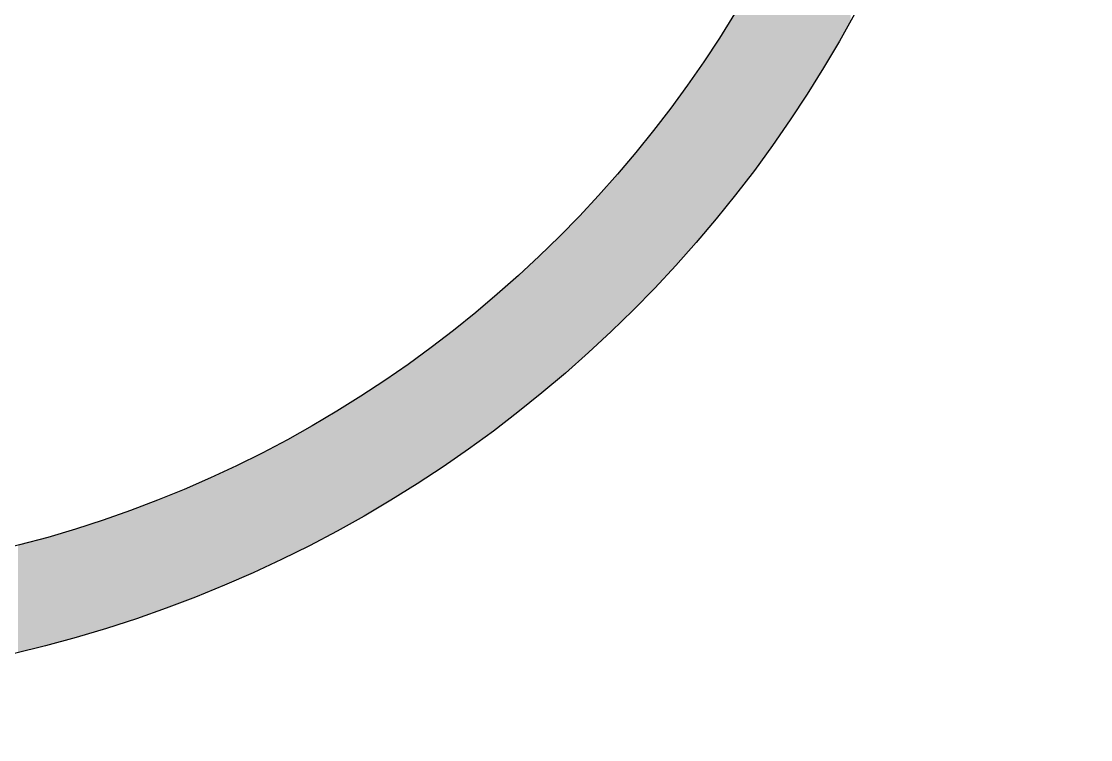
# Model space of a CAD drawing. Extents: x 39521 to 39941, y -9225 to -8631.
# Drawn here: x 39693.109 to 39693.725, y -9078.622 to -9078.208 of the extents above; entities that cross this region are included whole.
import ezdxf

# ---------------------------------------------------------------- set-up
doc = ezdxf.new("R2010")
doc.units = 0
doc.header["$LTSCALE"] = 7
doc.header["$MEASUREMENT"] = 0
doc.layers.add('D', color=2, linetype='CONTINUOUS')
doc.layers.add('DWG', color=7, linetype='CONTINUOUS')

msp = doc.modelspace()

# ---------------------------------------------------------------- linework, layer by layer
at = {"layer": 'D'}
for radius in [0.74, 0.68]:
    msp.add_circle((39692.938, -9077.85149), radius, dxfattribs=at)
for points in [[(39693.58184, -9078.21615), (39693.57724, -9078.08327), (39693.58184, -9078.07027)], [(39693.58184, -9078.21615), (39693.58184, -9078.07027), (39693.58651, -9078.2079)], [(39693.57626, -9078.22591), (39693.57025, -9078.10179), (39693.57626, -9078.08606)], [(39693.57724, -9078.22427), (39693.57626, -9078.08606), (39693.57724, -9078.08327)], [(39693.57626, -9078.22591), (39693.57626, -9078.08606), (39693.57724, -9078.22427)], [(39693.57724, -9078.22427), (39693.57724, -9078.08327), (39693.58184, -9078.21615)], [(39693.57025, -9078.23591), (39693.56753, -9078.10843), (39693.57025, -9078.10179)], [(39693.57025, -9078.23591), (39693.57025, -9078.10179), (39693.57626, -9078.22591)], [(39693.56753, -9078.24045), (39693.56383, -9078.11745), (39693.56753, -9078.10843)], [(39693.56753, -9078.24045), (39693.56753, -9078.10843), (39693.57025, -9078.23591)], [(39693.56383, -9078.24627), (39693.55737, -9078.13212), (39693.56383, -9078.11745)], [(39693.56383, -9078.24627), (39693.56383, -9078.11745), (39693.56753, -9078.24045)], [(39693.55737, -9078.25642), (39693.55698, -9078.13301), (39693.55737, -9078.13212)], [(39693.55737, -9078.25642), (39693.55737, -9078.13212), (39693.56383, -9078.24627)], [(39693.55698, -9078.257), (39693.54972, -9078.14847), (39693.55698, -9078.13301)], [(39693.55698, -9078.257), (39693.55698, -9078.13301), (39693.55737, -9078.25642)], [(39693.54972, -9078.26781), (39693.54679, -9078.15432), (39693.54972, -9078.14847)], [(39693.54972, -9078.26781), (39693.54972, -9078.14847), (39693.55698, -9078.257)], [(39693.54679, -9078.27217), (39693.54203, -9078.16381), (39693.54679, -9078.15432)], [(39693.54679, -9078.27217), (39693.54679, -9078.15432), (39693.54972, -9078.26781)], [(39693.54203, -9078.27887), (39693.53577, -9078.17554), (39693.54203, -9078.16381)], [(39693.54203, -9078.27887), (39693.54203, -9078.16381), (39693.54679, -9078.27217)], [(39693.53393, -9078.29014), (39693.52541, -9078.19404), (39693.53393, -9078.179)], [(39693.53577, -9078.28768), (39693.53393, -9078.179), (39693.53577, -9078.17554)], [(39693.53393, -9078.29014), (39693.53393, -9078.179), (39693.53577, -9078.28768)], [(39693.53577, -9078.28768), (39693.53577, -9078.17554), (39693.54203, -9078.27887)], [(39693.52434, -9078.30293), (39693.51649, -9078.20891), (39693.52434, -9078.19583)], [(39693.52541, -9078.3015), (39693.52434, -9078.19583), (39693.52541, -9078.19404)], [(39693.52434, -9078.30293), (39693.52434, -9078.19583), (39693.52541, -9078.3015)], [(39693.52541, -9078.3015), (39693.52541, -9078.19404), (39693.53393, -9078.29014)], [(39693.51649, -9078.31287), (39693.5125, -9078.21518), (39693.51649, -9078.20891)], [(39693.51649, -9078.31287), (39693.51649, -9078.20891), (39693.52434, -9078.30293)], [(39693.5125, -9078.31791), (39693.50715, -9078.22359), (39693.5125, -9078.21518)], [(39693.5125, -9078.31791), (39693.5125, -9078.21518), (39693.51649, -9078.31287)], [(39693.50715, -9078.32432), (39693.50026, -9078.23385), (39693.50715, -9078.22359)], [(39693.50715, -9078.32432), (39693.50715, -9078.22359), (39693.5125, -9078.31791)], [(39693.50026, -9078.33259), (39693.49743, -9078.23806), (39693.50026, -9078.23385)], [(39693.50026, -9078.33259), (39693.50026, -9078.23385), (39693.50715, -9078.32432)], [(39693.49743, -9078.33582), (39693.48763, -9078.25185), (39693.49743, -9078.23806)], [(39693.49743, -9078.33582), (39693.49743, -9078.23806), (39693.50026, -9078.33259)], [(39693.4873, -9078.34732), (39693.4768, -9078.26633), (39693.4873, -9078.25231)], [(39693.48763, -9078.34697), (39693.4873, -9078.25231), (39693.48763, -9078.25185)], [(39693.4873, -9078.34732), (39693.4873, -9078.25231), (39693.48763, -9078.34697)], [(39693.48763, -9078.34697), (39693.48763, -9078.25185), (39693.49743, -9078.33582)], [(39693.4768, -9078.35868), (39693.47463, -9078.26908), (39693.4768, -9078.26633)], [(39693.4768, -9078.35868), (39693.4768, -9078.26633), (39693.4873, -9078.34732)], [(39693.47463, -9078.36103), (39693.46592, -9078.28009), (39693.47463, -9078.26908)], [(39693.47463, -9078.36103), (39693.47463, -9078.26908), (39693.4768, -9078.35868)], [(39693.46126, -9078.37474), (39693.45467, -9078.29358), (39693.46126, -9078.28568)], [(39693.46592, -9078.36996), (39693.46126, -9078.28568), (39693.46592, -9078.28009)], [(39693.46126, -9078.37474), (39693.46126, -9078.28568), (39693.46592, -9078.36996)], [(39693.46592, -9078.36996), (39693.46592, -9078.28009), (39693.47463, -9078.36103)], [(39693.45467, -9078.38116), (39693.44754, -9078.3017), (39693.45467, -9078.29358)], [(39693.45467, -9078.38116), (39693.45467, -9078.29358), (39693.46126, -9078.37474)], [(39693.44754, -9078.38811), (39693.44307, -9078.3068), (39693.44754, -9078.3017)], [(39693.44754, -9078.38811), (39693.44754, -9078.3017), (39693.45467, -9078.38116)], [(39693.44307, -9078.39225), (39693.43348, -9078.31715), (39693.44307, -9078.3068)], [(39693.44307, -9078.39225), (39693.44307, -9078.3068), (39693.44754, -9078.38811)], [(39693.43111, -9078.4032), (39693.4191, -9078.33204), (39693.43111, -9078.31971)], [(39693.43348, -9078.40112), (39693.43111, -9078.31971), (39693.43348, -9078.31715)], [(39693.43111, -9078.4032), (39693.43111, -9078.31971), (39693.43348, -9078.40112)], [(39693.43348, -9078.40112), (39693.43348, -9078.31715), (39693.44307, -9078.39225)], [(39693.41883, -9078.41397), (39693.40622, -9078.3446), (39693.41883, -9078.33232)], [(39693.4191, -9078.41375), (39693.41883, -9078.33232), (39693.4191, -9078.33204)], [(39693.41883, -9078.41397), (39693.41883, -9078.33232), (39693.4191, -9078.41375)], [(39693.4191, -9078.41375), (39693.4191, -9078.33204), (39693.43111, -9078.4032)], [(39693.40442, -9078.42599), (39693.39331, -9078.35655), (39693.40442, -9078.34627)], [(39693.40622, -9078.42448), (39693.40442, -9078.34627), (39693.40622, -9078.3446)], [(39693.40442, -9078.42599), (39693.40442, -9078.34627), (39693.40622, -9078.42448)], [(39693.40622, -9078.42448), (39693.40622, -9078.3446), (39693.41883, -9078.41397)], [(39693.38944, -9078.43783), (39693.38009, -9078.36816), (39693.38944, -9078.35995)], [(39693.39331, -9078.43477), (39693.38944, -9078.35995), (39693.39331, -9078.35655)], [(39693.38944, -9078.43783), (39693.38944, -9078.35995), (39693.39331, -9078.43477)], [(39693.39331, -9078.43477), (39693.39331, -9078.35655), (39693.40442, -9078.42599)], [(39693.38009, -9078.44484), (39693.37419, -9078.37308), (39693.38009, -9078.36816)], [(39693.38009, -9078.44484), (39693.38009, -9078.36816), (39693.38944, -9078.43783)], [(39693.37419, -9078.44926), (39693.3666, -9078.37941), (39693.37419, -9078.37308)], [(39693.37419, -9078.44926), (39693.37419, -9078.37308), (39693.38009, -9078.44484)], [(39693.3666, -9078.45465), (39693.35868, -9078.38567), (39693.3666, -9078.37941)], [(39693.3666, -9078.45465), (39693.3666, -9078.37941), (39693.37419, -9078.44926)], [(39693.35284, -9078.4642), (39693.34293, -9078.39771), (39693.35284, -9078.39029)], [(39693.35868, -9078.46027), (39693.35284, -9078.39029), (39693.35868, -9078.38567)], [(39693.35284, -9078.4642), (39693.35284, -9078.39029), (39693.35868, -9078.46027)], [(39693.35868, -9078.46027), (39693.35868, -9078.38567), (39693.3666, -9078.45465)], [(39693.33882, -9078.47347), (39693.32696, -9078.40922), (39693.33882, -9078.40079)], [(39693.34293, -9078.47086), (39693.33882, -9078.40079), (39693.34293, -9078.39771)], [(39693.33882, -9078.47347), (39693.33882, -9078.40079), (39693.34293, -9078.47086)], [(39693.34293, -9078.47086), (39693.34293, -9078.39771), (39693.35284, -9078.4642)], [(39693.32696, -9078.48102), (39693.32457, -9078.41091), (39693.32696, -9078.40922)], [(39693.32696, -9078.48102), (39693.32696, -9078.40922), (39693.33882, -9078.47347)], [(39693.32457, -9078.48245), (39693.31078, -9078.42019), (39693.32457, -9078.41091)], [(39693.32457, -9078.48245), (39693.32457, -9078.41091), (39693.32696, -9078.48102)], [(39693.3101, -9078.49112), (39693.29542, -9078.42997), (39693.3101, -9078.42064)], [(39693.31078, -9078.49073), (39693.3101, -9078.42064), (39693.31078, -9078.42019)], [(39693.3101, -9078.49112), (39693.3101, -9078.42064), (39693.31078, -9078.49073)], [(39693.31078, -9078.49073), (39693.31078, -9078.42019), (39693.32457, -9078.48245)], [(39693.29441, -9078.5), (39693.28055, -9078.4389), (39693.29441, -9078.43058)], [(39693.29542, -9078.49943), (39693.29441, -9078.43058), (39693.29542, -9078.42997)], [(39693.29441, -9078.5), (39693.29441, -9078.43058), (39693.29542, -9078.49943)], [(39693.29542, -9078.49943), (39693.29542, -9078.42997), (39693.3101, -9078.49112)], [(39693.28055, -9078.50739), (39693.27788, -9078.44042), (39693.28055, -9078.4389)], [(39693.28055, -9078.50739), (39693.28055, -9078.4389), (39693.29441, -9078.5)], [(39693.27788, -9078.50882), (39693.26551, -9078.44742), (39693.27788, -9078.44042)], [(39693.27788, -9078.50882), (39693.27788, -9078.44042), (39693.28055, -9078.50739)], [(39693.26119, -9078.51718), (39693.25032, -9078.45552), (39693.26119, -9078.44972)], [(39693.26551, -9078.51501), (39693.26119, -9078.44972), (39693.26551, -9078.44742)], [(39693.26119, -9078.51718), (39693.26119, -9078.44972), (39693.26551, -9078.51501)], [(39693.26551, -9078.51501), (39693.26551, -9078.44742), (39693.27788, -9078.50882)], [(39693.25032, -9078.52229), (39693.24436, -9078.4585), (39693.25032, -9078.45552)], [(39693.25032, -9078.52229), (39693.25032, -9078.45552), (39693.26119, -9078.51718)], [(39693.23498, -9078.52921), (39693.22742, -9078.46676), (39693.23498, -9078.46321)], [(39693.24436, -9078.52509), (39693.23498, -9078.46321), (39693.24436, -9078.4585)], [(39693.23498, -9078.52921), (39693.23498, -9078.46321), (39693.24436, -9078.52509)], [(39693.24436, -9078.52509), (39693.24436, -9078.4585), (39693.25032, -9078.52229)], [(39693.21952, -9078.53578), (39693.21039, -9078.47449), (39693.21952, -9078.47047)], [(39693.22742, -9078.53254), (39693.21952, -9078.47047), (39693.22742, -9078.46676)], [(39693.21952, -9078.53578), (39693.21952, -9078.47047), (39693.22742, -9078.53254)], [(39693.22742, -9078.53254), (39693.22742, -9078.46676), (39693.23498, -9078.52921)], [(39693.21039, -9078.53953), (39693.20396, -9078.47732), (39693.21039, -9078.47449)], [(39693.21039, -9078.53953), (39693.21039, -9078.47449), (39693.21952, -9078.53578)], [(39693.19327, -9078.54606), (39693.1883, -9078.48374), (39693.19327, -9078.4817)], [(39693.20396, -9078.54198), (39693.19327, -9078.4817), (39693.20396, -9078.47732)], [(39693.19327, -9078.54606), (39693.19327, -9078.4817), (39693.20396, -9078.54198)], [(39693.20396, -9078.54198), (39693.20396, -9078.47732), (39693.21039, -9078.53953)], [(39693.17609, -9078.55214), (39693.17257, -9078.48974), (39693.17609, -9078.4884)], [(39693.1883, -9078.54782), (39693.17609, -9078.4884), (39693.1883, -9078.48374)], [(39693.17609, -9078.55214), (39693.17609, -9078.4884), (39693.1883, -9078.54782)], [(39693.1883, -9078.54782), (39693.1883, -9078.48374), (39693.19327, -9078.54606)], [(39693.15679, -9078.55838), (39693.14161, -9078.50028), (39693.15679, -9078.49533)], [(39693.15887, -9078.55776), (39693.15679, -9078.49533), (39693.15887, -9078.49459)], [(39693.15679, -9078.55838), (39693.15679, -9078.49533), (39693.15887, -9078.55776)], [(39693.17257, -9078.55328), (39693.15887, -9078.49459), (39693.17257, -9078.48974)], [(39693.15887, -9078.55776), (39693.15887, -9078.49459), (39693.17257, -9078.55328)], [(39693.17257, -9078.55328), (39693.17257, -9078.48974), (39693.17609, -9078.55214)], [(39693.14096, -9078.5631), (39693.12511, -9078.50524), (39693.14096, -9078.50049)], [(39693.14161, -9078.56292), (39693.14096, -9078.50049), (39693.14161, -9078.50028)], [(39693.14096, -9078.5631), (39693.14096, -9078.50049), (39693.14161, -9078.56292)], [(39693.14161, -9078.56292), (39693.14161, -9078.50028), (39693.15679, -9078.55838)], [(39693.12435, -9078.56764), (39693.10924, -9078.50957), (39693.12435, -9078.50544)], [(39693.12511, -9078.56743), (39693.12435, -9078.50544), (39693.12511, -9078.50524)], [(39693.12435, -9078.56764), (39693.12435, -9078.50544), (39693.12511, -9078.56743)], [(39693.12511, -9078.56743), (39693.12511, -9078.50524), (39693.14096, -9078.5631)], [(39693.10924, -9078.57138), (39693.10709, -9078.5101), (39693.10924, -9078.50957)], [(39693.10709, -9078.57191), (39693.10709, -9078.5101), (39693.10924, -9078.57138)], [(39693.10924, -9078.57138), (39693.10924, -9078.50957), (39693.12435, -9078.56764)]]:
    msp.add_solid(points, dxfattribs=at)
at = {"layer": 'DWG'}
for radius in [6.5, 6.3]:
    msp.add_circle((39688.80112, -9081.32261), radius, dxfattribs=at)
msp.add_arc((39688.80112, -9081.32261), 4.5, 185.99754, 174.24014, dxfattribs=at)

doc.saveas('drawing.dxf')
